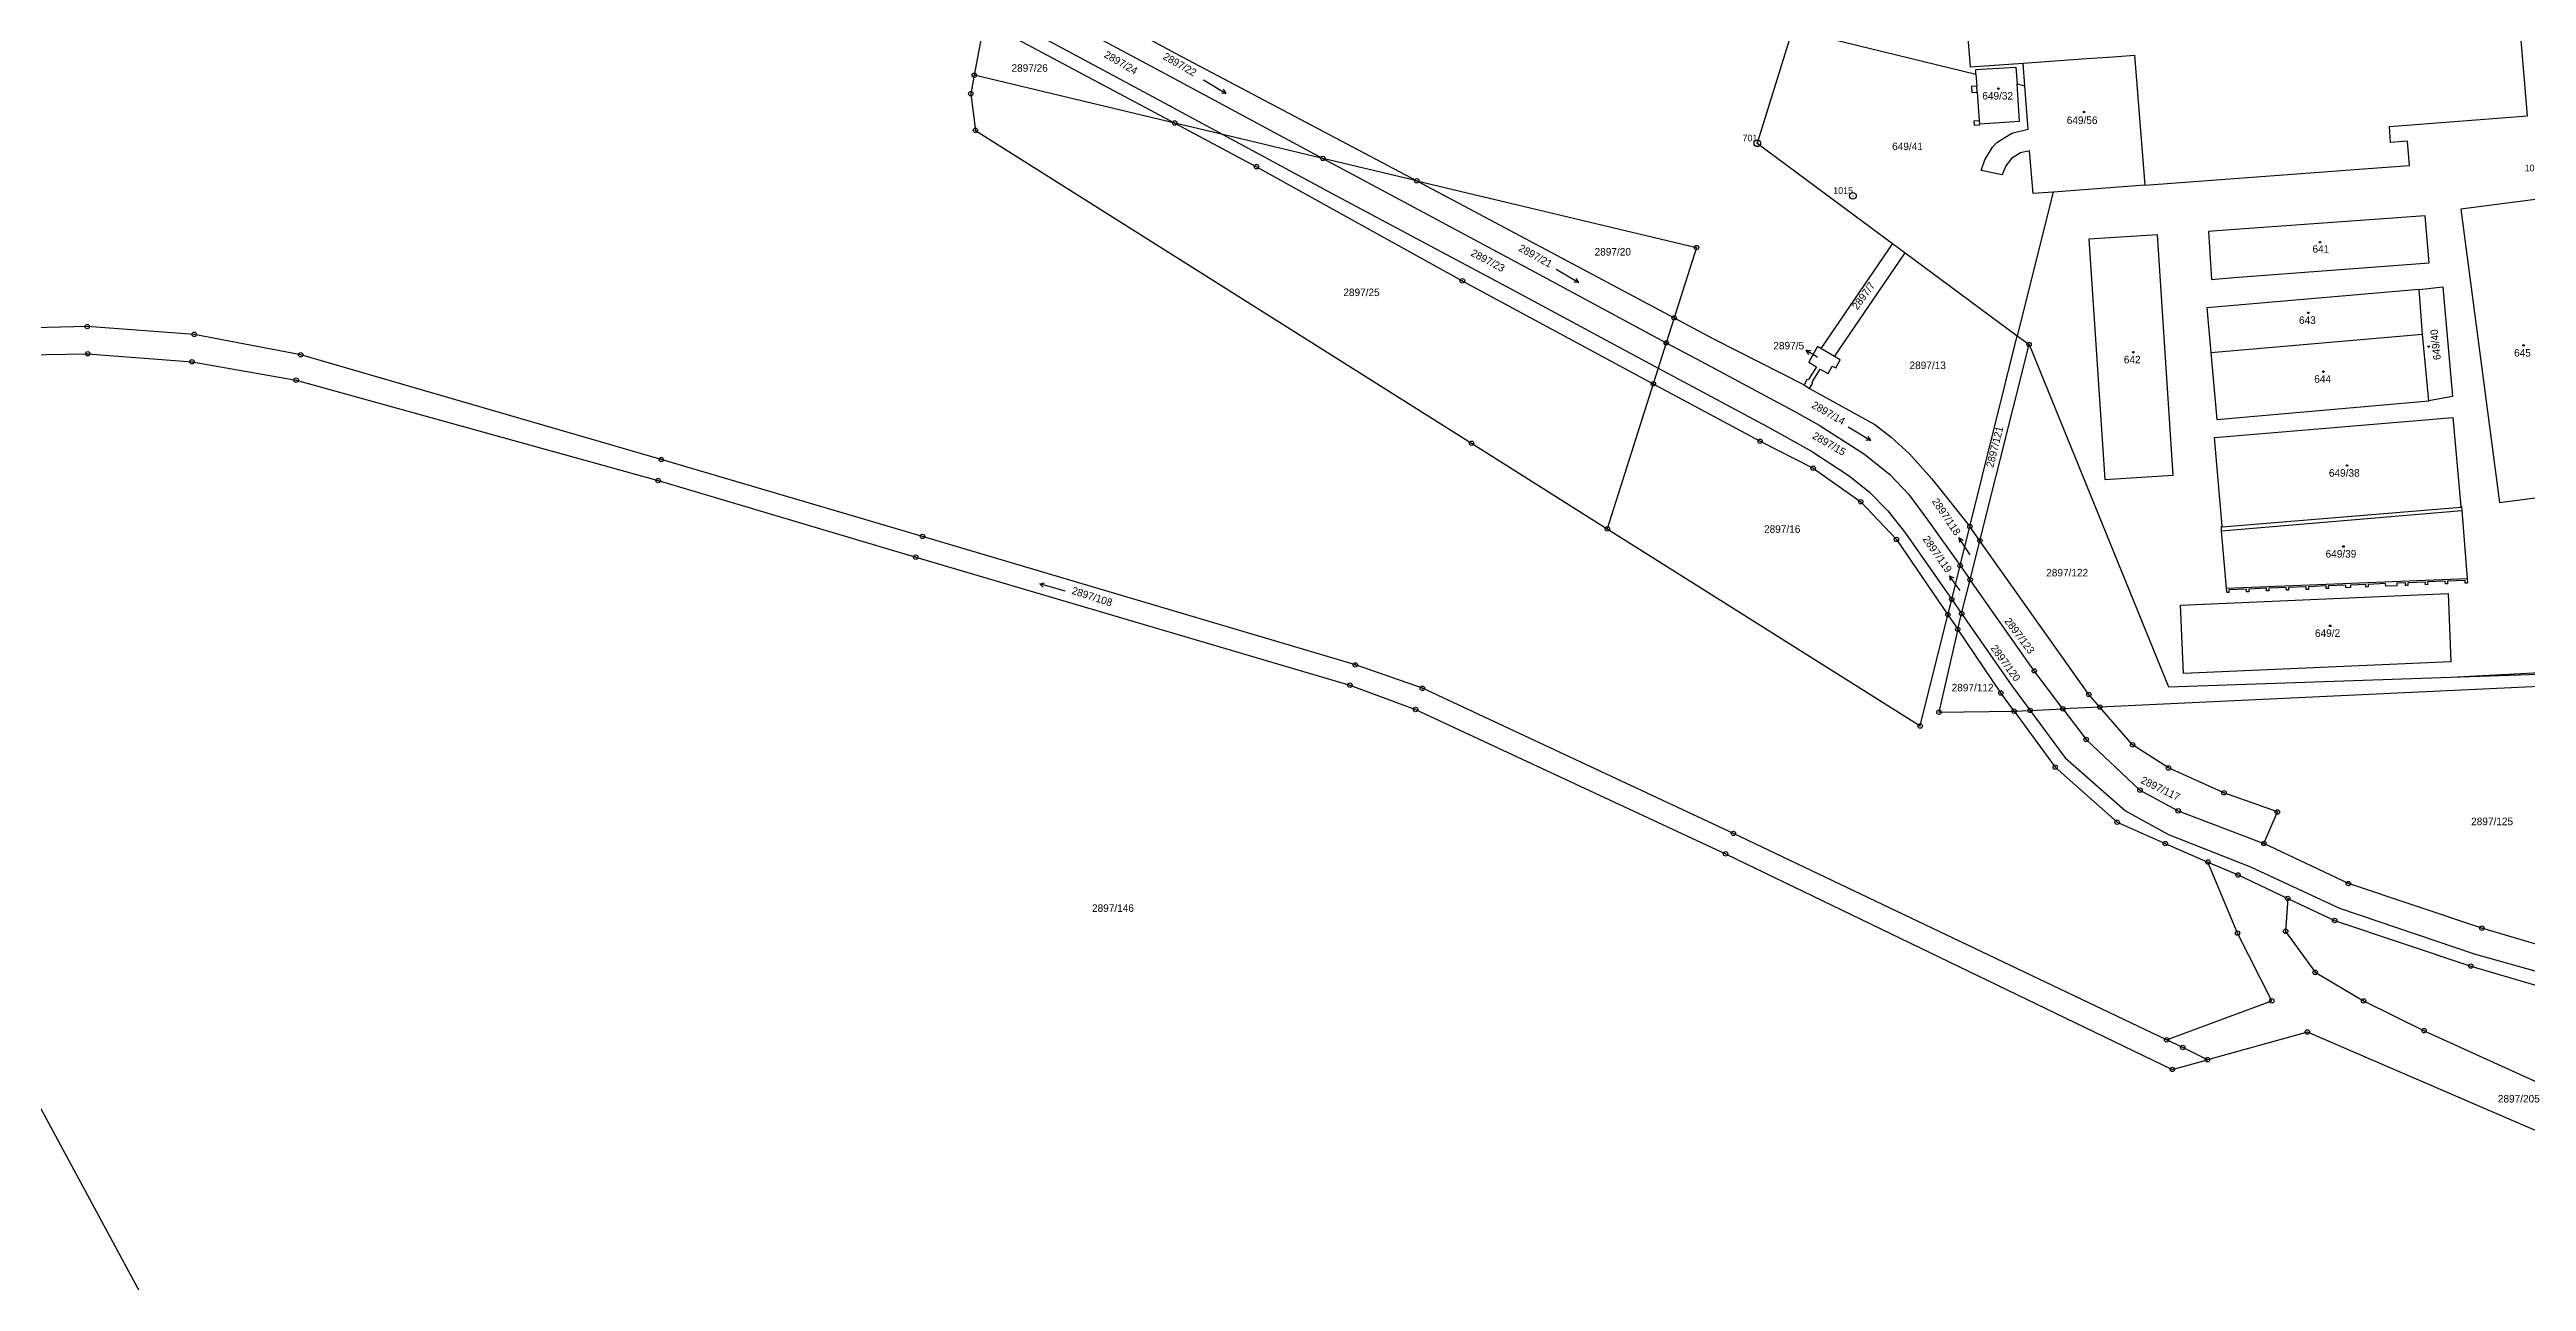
# Model space of a CAD drawing. Extents: x -784124 to -780570, y -980818 to -976926.
# Drawn here: x -782748 to -782188, y -980265 to -979986 of the extents above; entities that cross this region are included whole.
import ezdxf
from ezdxf.enums import TextEntityAlignment as Align

# ---------------------------------------------------------------- set-up
doc = ezdxf.new("R2010")
doc.units = 0
doc.header["$LTSCALE"] = 3.138375
doc.header["$MEASUREMENT"] = 0
for name, color, linetype in [('101', 1, 'CONTINUOUS'), ('1016', 1, 'CONTINUOUS'), ('1029', 1, 'CONTINUOUS'), ('105', 1, 'CONTINUOUS'), ('18', 1, 'CONTINUOUS'), ('21800', 1, 'CONTINUOUS'), ('21900', 1, 'CONTINUOUS'), ('404', 1, 'CONTINUOUS'), ('802', 1, 'CONTINUOUS')]:
    doc.layers.add(name, color=color, linetype=linetype)

# ---------------------------------------------------------------- blocks, each defined once
blk = doc.blocks.new('4_02$0')
at = {"layer": '404', "color": 255, "linetype": 'Continuous'}
blk.add_circle((-0.01, 0), 0.175, dxfattribs=at)
blk = doc.blocks.new('1029$1')
at = {"layer": '1029', "color": 6, "linetype": 'Continuous'}
for p, q in [((0, 3), (-0.5, 2)), ((0, 0), (0, 3)), ((0, 3), (0.5, 2))]:
    blk.add_line(p, q, dxfattribs=at)
blk = doc.blocks.new('8_02$7')
at = {"layer": '802', "color": 255, "linetype": 'Continuous'}
for p, q in [((3.02, -0.01), (2.04, 0.49)), ((-2.98, -0.01), (3.02, -0.01)), ((3.02, -0.01), (2.04, -0.51))]:
    blk.add_line(p, q, dxfattribs=at)
blk = doc.blocks.new('1_01$18')
at = {"layer": '101', "color": 3, "linetype": 'Continuous'}
for radius in [0.75, 0.03]:
    blk.add_circle((0, 0), radius, dxfattribs=at)
blk = doc.blocks.new('1_05$19')
at = {"layer": '105', "color": 3, "linetype": 'Continuous'}
for radius in [0.5, 0.0303]:
    blk.add_circle((0, 0), radius, dxfattribs=at)

msp = doc.modelspace()

# ---------------------------------------------------------------- linework, layer by layer
at = {"layer": '1029', "color": 255, "linetype": 'Continuous'}
for p, q in [((-782347.9, -980056.07), (-782347.97, -980056.03)), ((-782313.38, -980100.78), (-782314.29, -980099.41)), ((-782315.63, -980108.83), (-782316.29, -980107.94))]:
    msp.add_line(p, q, dxfattribs=at)
at = {"layer": '21800', "color": 255, "linetype": 'Continuous'}
for p, q in [((-782533.04, -979978.45), (-782498.36, -979997.09)), ((-782311.78, -979996.1), (-782311.87, -979994.71)), ((-782498.36, -979997.09), (-782482.38, -980005.69)), ((-782482.38, -980005.69), (-782457.8, -980018.92)), ((-782311.34, -980002.58), (-782311.29, -980003.3)), ((-782457.8, -980018.92), (-782416.13, -980041.17)), ((-782416.13, -980041.17), (-782383.92, -980058.52)), ((-782383.92, -980058.52), (-782377.17, -980062.16)), ((-782377.17, -980062.16), (-782359.3, -980071.75)), ((-782359.3, -980071.75), (-782349.25, -980077.31)), ((-782349.25, -980077.31), (-782340.7, -980082.91)), ((-782340.7, -980082.91), (-782336.13, -980086.63)), ((-782336.13, -980086.63), (-782331.96, -980090.81)), ((-782331.96, -980090.81), (-782327.96, -980095.87)), ((-782256.48, -980095.34), (-782202.16, -980090.79)), ((-782327.96, -980095.87), (-782317.54, -980110.87)), ((-782255.39, -980108.34), (-782200.93, -980106.18)), ((-782317.54, -980110.87), (-782315.29, -980114.1)), ((-782315.29, -980114.1), (-782304.09, -980130.18)), ((-782304.09, -980130.18), (-782299.8, -980135.99)), ((-782299.8, -980135.99), (-782291.86, -980146.74)), ((-782291.86, -980146.74), (-782278.24, -980158.71)), ((-782278.24, -980158.71), (-782268.47, -980164.1)), ((-782268.47, -980164.1), (-782249.93, -980171.4)), ((-782249.93, -980171.4), (-782229.79, -980180.76)), ((-782229.79, -980180.76), (-782199.34, -980191.08)), ((-782199.34, -980191.08), (-782166.26, -980200.39))]:
    msp.add_line(p, q, dxfattribs=at)
at = {"layer": '21900', "color": 3, "linetype": 'Continuous'}
for p, q in [((-782536.26, -979979.46), (-782538.64, -979992.26)), ((-782353.59, -979981.91), (-782312.06, -979991.99)), ((-782301.37, -979989.5), (-782286.94, -979988.5)), ((-782493.3, -980003.08), (-782538.64, -979992.26)), ((-782313.37, -979990.34), (-782301.37, -979989.5)), ((-782302.76, -979994.24), (-782300.98, -979994.67)), ((-782300.98, -979994.67), (-782301.37, -979989.5)), ((-782438.56, -980016.15), (-782459.79, -980011.09)), ((-782273.84, -980017.15), (-782294.61, -980018.71)), ((-782294.61, -980018.71), (-782302.7, -980051.24)), ((-782330.92, -980030.34), (-782347.14, -980054.1)), ((-782344.08, -980055.9), (-782328.06, -980032.45)), ((-782330.92, -980030.34), (-782328.06, -980032.45)), ((-782328.06, -980032.45), (-782302.7, -980051.24)), ((-782211.08, -980050.87), (-782211.81, -980040.73)), ((-782380.32, -980047.19), (-782382.11, -980052.81)), ((-782258.93, -980055.02), (-782211.08, -980050.87)), ((-782209.62, -980065.92), (-782211.08, -980050.87)), ((-782344.08, -980055.9), (-782347.14, -980054.1)), ((-782313.43, -980094.39), (-782302.7, -980051.24)), ((-782311.16, -980097.6), (-782300.04, -980053.21)), ((-782302.7, -980051.24), (-782300.04, -980053.21)), ((-782258.93, -980055.02), (-782257.58, -980070.18)), ((-782385.04, -980062.07), (-782395.44, -980094.91)), ((-782350.95, -980062.3), (-782349.69, -980063.12)), ((-782257.58, -980070.18), (-782209.62, -980065.92)), ((-782204.23, -980064.98), (-782209.62, -980065.92)), ((-782322.12, -980083.53), (-782313.43, -980094.39)), ((-782315.63, -980103.23), (-782313.43, -980094.39)), ((-782311.16, -980097.6), (-782313.43, -980094.39)), ((-782313.37, -980106.44), (-782311.16, -980097.6)), ((-782315.63, -980103.23), (-782313.37, -980106.44)), ((-782318.4, -980114.35), (-782316.18, -980117.64)), ((-782284.03, -980135.24), (-782292.38, -980135.64))]:
    msp.add_line(p, q, dxfattribs=at)
for points in [[(-782235.98, -980411.55), (-782408.96, -980361.49), (-782581.78, -980311.47), (-782726.27, -980269.65), (-782797.54, -980137.66), (-782868.81, -980005.65), (-782920.88, -979909.21)], [(-782533.2, -979963.36), (-782531.67, -979965.29), (-782529.25, -979967.48), (-782527.4, -979968.68), (-782493.07, -979987.34), (-782451.65, -980009.19), (-782438.56, -980016.15)], [(-782533.29, -979970.89), (-782529.54, -979973.59), (-782495.39, -979991.98), (-782459.79, -980011.09)], [(-782281.82, -979969.1), (-782314.86, -979971.47), (-782313.37, -979990.34)], [(-782536.26, -979979.46), (-782531.19, -979982.86), (-782493.3, -980003.08)], [(-782353.59, -979981.91), (-782361.51, -980007.67), (-782330.92, -980030.34)], [(-782273.84, -980017.15), (-782228.4, -980013.73), (-782224.39, -980013.48), (-782213.96, -980012.67), (-782214.44, -980007.17), (-782218.32, -980007.47), (-782218.49, -980003.87), (-782187.28, -980001.49), (-782188.82, -979983.52), (-782181.17, -979982.9), (-782181.63, -979978.71), (-782180.57, -979978.59)], [(-782286.94, -979988.5), (-782281.13, -979988.1), (-782276.21, -979987.71), (-782273.84, -980017.15)], [(-782538.64, -979992.26), (-782539.42, -979996.45), (-782538.38, -980004.74), (-782426.15, -980075.54), (-782395.44, -980094.91)], [(-782312.06, -979991.99), (-782311.87, -979994.71), (-782313.07, -979994.79), (-782312.98, -979996.18), (-782311.78, -979996.1), (-782311.34, -980002.58), (-782312.54, -980002.66), (-782312.48, -980003.58), (-782311.28, -980003.5), (-782311.29, -980003.3), (-782302.21, -980002.69), (-782302.76, -979994.24)], [(-782312.06, -979991.99), (-782312.12, -979991), (-782303.01, -979990.41), (-782302.76, -979994.24)], [(-782294.61, -980018.71), (-782299.15, -980019.05), (-782299.96, -980009.34), (-782301.99, -980009.85), (-782303.98, -980011.07), (-782305.29, -980012.79), (-782306.1, -980014.81), (-782310.89, -980013.84), (-782310.08, -980011.42), (-782308.28, -980008.52), (-782307.3, -980007.51), (-782303.92, -980005.37), (-782300.25, -980004.48), (-782300.98, -979994.67)], [(-782459.79, -980011.09), (-782482.38, -980005.69), (-782493.3, -980003.08)], [(-782493.3, -980003.08), (-782474.8, -980012.96), (-782428.24, -980038.79), (-782385.04, -980062.07)], [(-782459.79, -980011.09), (-782454, -980014.19), (-782412.86, -980036.26), (-782382.11, -980052.81)], [(-782438.56, -980016.15), (-782375.28, -980031.26), (-782380.32, -980047.19)], [(-782438.56, -980016.15), (-782410.5, -980031.08), (-782380.32, -980047.19)], [(-782183.74, -980020.16), (-782202.36, -980022.61), (-782193.61, -980088.93), (-782175.18, -980086.54), (-782183.74, -980020.16)], [(-782286.52, -980029.39), (-782282.92, -980083.74), (-782267.41, -980082.77), (-782271.02, -980028.39), (-782286.52, -980029.39)], [(-782254.47, -980027.26), (-782259.49, -980027.64), (-782258.77, -980038.45), (-782253.7, -980038.04)], [(-782253.7, -980038.04), (-782209.56, -980034.73), (-782210.48, -980024.08), (-782254.47, -980027.26)], [(-782211.81, -980040.73), (-782259.83, -980044.9), (-782258.93, -980055.02)], [(-782211.81, -980040.73), (-782206.48, -980040.14), (-782204.23, -980064.98)], [(-782268.92, -980210.54), (-782366.92, -980163.82), (-782437.28, -980131), (-782452.44, -980125.71), (-782550.36, -980096.62), (-782609.45, -980079.24), (-782691.01, -980055.52), (-782715.09, -980050.9), (-782739.29, -980049.15), (-782754.38, -980049.48)], [(-782380.32, -980047.19), (-782371.42, -980051.94), (-782350.95, -980062.3)], [(-782753.3, -980055.53), (-782739.18, -980055.28), (-782715.59, -980057.09), (-782692.04, -980061.27), (-782610.15, -980084), (-782551.87, -980101.32), (-782453.66, -980130.29), (-782438.82, -980135.79), (-782368.7, -980168.45), (-782267.64, -980217.23), (-782259.68, -980215.03)], [(-782382.11, -980052.81), (-782383.92, -980058.52), (-782385.04, -980062.07)], [(-782382.11, -980052.81), (-782374.17, -980057.08), (-782356.57, -980066.47), (-782353, -980068.38), (-782347.51, -980071.46), (-782337.28, -980078.03), (-782331.54, -980082.65), (-782327.22, -980087.11), (-782323.02, -980092.85), (-782315.63, -980103.23)], [(-782347.14, -980054.1), (-782347.89, -980053.66), (-782349.89, -980057.21), (-782348.16, -980058.25), (-782349.96, -980061.12), (-782350.31, -980061.22), (-782350.95, -980062.3)], [(-782349.69, -980063.12), (-782349.02, -980062.04), (-782349.06, -980061.58), (-782347.28, -980058.79), (-782345.52, -980059.79), (-782344.59, -980058.08), (-782343.78, -980058.46), (-782342.75, -980056.68), (-782344.08, -980055.9)], [(-782300.04, -980053.21), (-782298.49, -980056.87), (-782268.53, -980130.65), (-782204.6, -980128.45)], [(-782385.04, -980062.07), (-782360.88, -980075.09), (-782348.88, -980081.2), (-782338.12, -980088.78), (-782330.03, -980097.31), (-782318.4, -980114.35)], [(-782349.69, -980063.12), (-782334.95, -980071.3), (-782331.25, -980074.14), (-782327.06, -980077.96), (-782322.12, -980083.53)], [(-782256.39, -980094.34), (-782258.12, -980074.23), (-782204.17, -980069.73), (-782202.39, -980089.86)], [(-782202.39, -980089.86), (-782202.24, -980089.84), (-782202.16, -980090.79), (-782200.93, -980106.18), (-782200.88, -980107.18), (-782201.37, -980107.2), (-782201.39, -980106.6), (-782205.38, -980106.76), (-782205.36, -980107.36), (-782205.87, -980107.38), (-782205.89, -980106.78), (-782209.88, -980106.93), (-782209.85, -980107.53), (-782210.35, -980107.55), (-782210.38, -980106.95), (-782214.37, -980107.11), (-782214.35, -980107.71), (-782214.86, -980107.73), (-782214.88, -980107.13), (-782216.88, -980107.21), (-782216.86, -980107.81), (-782219.37, -980107.91), (-782219.39, -980107.31), (-782223.37, -980107.47), (-782223.34, -980108.07), (-782223.84, -980108.09), (-782223.87, -980107.49), (-782227.33, -980107.62), (-782227.31, -980108.22), (-782228.36, -980108.26), (-782228.38, -980107.66), (-782232.35, -980107.82), (-782232.33, -980108.42), (-782232.84, -980108.44), (-782232.86, -980107.84), (-782236.86, -980108), (-782236.83, -980108.6), (-782237.33, -980108.62), (-782237.36, -980108.02), (-782241.35, -980108.18), (-782241.33, -980108.78), (-782241.83, -980108.8), (-782241.85, -980108.2), (-782245.84, -980108.35), (-782245.82, -980108.95), (-782246.34, -980108.97), (-782246.36, -980108.37), (-782250.34, -980108.53), (-782250.31, -980109.13), (-782250.83, -980109.15), (-782250.86, -980108.55), (-782254.85, -980108.71), (-782254.83, -980109.31), (-782255.33, -980109.33), (-782255.39, -980108.34), (-782256.48, -980095.34), (-782256.54, -980094.35), (-782256.39, -980094.34)], [(-782256.39, -980094.34), (-782256.38, -980094.46), (-782202.38, -980090.03), (-782202.39, -980089.86)], [(-782395.44, -980094.91), (-782324.68, -980139.52), (-782318.4, -980114.35)], [(-782284.03, -980135.24), (-782286.52, -980132.37), (-782311.16, -980097.6)], [(-782318.4, -980114.35), (-782317.54, -980110.87), (-782315.63, -980103.23)], [(-782316.18, -980117.64), (-782315.29, -980114.1), (-782313.37, -980106.44)], [(-782292.38, -980135.64), (-782298.87, -980127.06), (-782313.37, -980106.44)], [(-782204.6, -980125.02), (-782265.1, -980127.64), (-782265.78, -980112.16), (-782205.27, -980109.53), (-782204.6, -980125.02)], [(-782316.18, -980117.64), (-782320.43, -980136.39), (-782303.43, -980136.16)], [(-782303.43, -980136.16), (-782306.45, -980132.05), (-782316.18, -980117.64)], [(-782204.6, -980128.45), (-782178.77, -980127.08), (-782176.28, -980127.2), (-782173.39, -980128.07), (-782170.76, -980129.38), (-782168.32, -980131.01), (-782166.05, -980132.93), (-782165.36, -980134.01)], [(-782204.6, -980128.45), (-782176.02, -980127.47), (-782166.1, -980133.32), (-782165.36, -980134.01)], [(-782147.91, -980159.62), (-782163.91, -980157.62), (-782165.21, -980149.15), (-782172.49, -980135.9), (-782178.2, -980130.25), (-782284.03, -980135.24)], [(-782303.43, -980136.16), (-782299.8, -980135.99), (-782292.38, -980135.64)], [(-782303.43, -980136.16), (-782294.11, -980148.83), (-782280.11, -980161.3), (-782269.22, -980166.14), (-782259.58, -980170.3)], [(-782292.38, -980135.64), (-782287.14, -980142.56), (-782274.95, -980154.05), (-782266.31, -980158.72), (-782246.92, -980166.1)], [(-782246.92, -980166.1), (-782243.88, -980158.98), (-782255.95, -980154.65), (-782268.5, -980149.02), (-782276.62, -980143.78), (-782284.03, -980135.24)], [(-782081.31, -980240.42), (-782110.84, -980218.85), (-782132.36, -980207.49), (-782146.99, -980200.4), (-782164.72, -980195.01), (-782197.61, -980185.28), (-782227.82, -980175.19), (-782246.92, -980166.1)], [(-782268.92, -980210.54), (-782245.14, -980201.71), (-782252.87, -980186.39), (-782259.58, -980170.3)], [(-782259.58, -980170.3), (-782252.77, -980173.24), (-782241.54, -980178.53)], [(-782241.54, -980178.53), (-782242, -980185.99), (-782235.33, -980195.26), (-782224.38, -980201.73), (-782210.69, -980208.47), (-782166.04, -980228.78), (-782127.24, -980246.68), (-782090.63, -980263.8), (-782084.75, -980271.4), (-782095.29, -980278.52), (-782103.31, -980275.75), (-782106.64, -980266.3), (-782171.68, -980237.03), (-782237.09, -980208.77), (-782259.68, -980215.03)], [(-782241.54, -980178.53), (-782230.92, -980183.53), (-782200.12, -980193.85), (-782166.93, -980203.59), (-782150.17, -980209.72), (-782136.8, -980216.03), (-782117.24, -980226.51), (-782075.55, -980254.38), (-782055.82, -980265.12)], [(-782259.68, -980215.03), (-782265.27, -980212.28), (-782268.92, -980210.54)]]:
    msp.add_lwpolyline(points, dxfattribs=at)

# ---------------------------------------------------------------- block references
at = {"layer": '101', "color": 0, "linetype": 'ByBlock'}
for p in [(-782361.51, -980007.67), (-782339.88, -980019.55)]:
    msp.add_blockref('1_01$18', p, dxfattribs=at)
at = {"layer": '1029', "color": 0, "linetype": 'ByBlock'}
for p, rotation in [((-782347.97, -980056.03), 59), ((-782314.29, -980099.41), 33), ((-782316.29, -980107.94), 36)]:
    msp.add_blockref('1029$1', p, dxfattribs=dict(at, rotation=rotation))
at = {"layer": '105', "color": 0, "linetype": 'ByBlock'}
for p in [(-782538.64, -979992.26), (-782539.42, -979996.45), (-782538.38, -980004.74), (-782493.3, -980003.08), (-782459.79, -980011.09), (-782474.8, -980012.96), (-782438.56, -980016.15), (-782375.28, -980031.26), (-782428.24, -980038.79), (-782739.29, -980049.15), (-782715.09, -980050.9), (-782380.32, -980047.19), (-782739.18, -980055.28), (-782691.01, -980055.52), (-782382.11, -980052.81), (-782300.04, -980053.21), (-782715.59, -980057.09), (-782692.04, -980061.27), (-782385.04, -980062.07), (-782609.45, -980079.24), (-782426.15, -980075.54), (-782360.88, -980075.09), (-782610.15, -980084), (-782348.88, -980081.2), (-782338.12, -980088.78), (-782395.44, -980094.91), (-782313.43, -980094.39), (-782551.87, -980101.32), (-782550.36, -980096.62), (-782330.03, -980097.31), (-782311.16, -980097.6), (-782315.63, -980103.23), (-782313.37, -980106.44), (-782317.54, -980110.87), (-782318.4, -980114.35), (-782316.18, -980117.64), (-782315.29, -980114.1), (-782452.44, -980125.71), (-782298.87, -980127.06), (-782453.66, -980130.29), (-782437.28, -980131), (-782306.45, -980132.05), (-782286.52, -980132.37), (-782284.03, -980135.24), (-782438.82, -980135.79), (-782324.68, -980139.52), (-782320.43, -980136.39), (-782303.43, -980136.16), (-782299.8, -980135.99), (-782292.38, -980135.64), (-782287.14, -980142.56), (-782276.62, -980143.78), (-782294.11, -980148.83), (-782268.5, -980149.02), (-782274.95, -980154.05), (-782255.95, -980154.65), (-782280.11, -980161.3), (-782266.31, -980158.72), (-782243.88, -980158.98), (-782368.7, -980168.45), (-782366.92, -980163.82), (-782269.22, -980166.14), (-782246.92, -980166.1), (-782259.58, -980170.3), (-782252.77, -980173.24), (-782241.54, -980178.53), (-782227.82, -980175.19), (-782230.92, -980183.53), (-782197.61, -980185.28), (-782252.87, -980186.39), (-782242, -980185.99), (-782235.33, -980195.26), (-782200.12, -980193.85), (-782245.14, -980201.71), (-782224.38, -980201.73), (-782268.92, -980210.54), (-782265.27, -980212.28), (-782237.09, -980208.77), (-782210.69, -980208.47), (-782267.64, -980217.23), (-782259.68, -980215.03)]:
    msp.add_blockref('1_05$19', p, dxfattribs=at)
at = {"layer": '404', "color": 0, "linetype": 'ByBlock'}
for p in [(-782306.96, -979995.3), (-782287.6, -980000.6), (-782234.23, -980030.05), (-782236.84, -980046.02), (-782276.47, -980054.93), (-782209.63, -980053.66), (-782188.2, -980053.41), (-782233.45, -980059.33), (-782228.13, -980080.58), (-782228.9, -980098.91), (-782231.92, -980116.85)]:
    msp.add_blockref('4_02$0', p, dxfattribs=at)
at = {"layer": '802', "color": 0, "linetype": 'ByBlock'}
for p, rotation in [((-782484.23, -979994.82), 329), ((-782404.46, -980037.64), 329), ((-782338.42, -980073.35), 329), ((-782520.94, -980108.2), 164)]:
    msp.add_blockref('8_02$7', p, dxfattribs=dict(at, rotation=rotation))

# ---------------------------------------------------------------- texts
at = {"layer": '1016', "color": 174, "linetype": 'Continuous'}
for s, p in [('701', (-782361.51, -980007.67)), ('1014', (-782183.47, -980014.47)), ('1015', (-782339.88, -980019.55))]:
    msp.add_text(s, height=1.5, dxfattribs=at).set_placement(p, align=Align.BOTTOM_RIGHT)
at = {"layer": '18', "color": 255, "linetype": 'Continuous'}
for s, rotation, p in [('2897/24', 330, (-782509.71, -979988.53)), ('2897/22', 330, (-782496.38, -979988.94)), ('2897/23', 332, (-782426.72, -980033.46)), ('2897/21', 331, (-782415.93, -980032.34)), ('2897/7', 54, (-782338.46, -980045.79)), ('649/40', 96, (-782206.38, -980056.56)), ('2897/14', 330, (-782349.65, -980067.81)), ('2897/15', 330, (-782349.5, -980074.79)), ('2897/121', 76, (-782307.65, -980081.29)), ('2897/108', 342, (-782516.91, -980110.06)), ('2897/123', 307, (-782306.12, -980116.12)), ('2897/120', 306, (-782309.23, -980122.24)), ('2897/117', 334, (-782275.16, -980152.81))]:
    msp.add_text(s, height=1.7, rotation=rotation, dxfattribs=at).set_placement(p, align=Align.BOTTOM_LEFT)
for s, p in [('2897/26', (-782530.22, -979991.99)), ('649/41', (-782331.01, -980009.73)), ('2897/20', (-782398.32, -980033.58)), ('641', (-782235.93, -980032.94)), ('2897/25', (-782455.15, -980042.75)), ('643', (-782238.99, -980049.05)), ('642', (-782278.61, -980057.96)), ('645', (-782190.32, -980056.44)), ('2897/13', (-782327.08, -980059.27)), ('644', (-782235.53, -980062.36)), ('649/38', (-782232.22, -980083.61)), ('2897/16', (-782359.99, -980096.32)), ('649/39', (-782232.97, -980101.93)), ('649/2', (-782235.37, -980119.87)), ('2897/112', (-782317.56, -980132.2)), ('2897/125', (-782200.04, -980162.48))]:
    msp.add_text(s, height=1.7, dxfattribs=at).set_placement(p, align=Align.BOTTOM_LEFT)
for s, p in [('649/32', (-782307.14, -979998.28)), ('649/56', (-782288.04, -980003.81)), ('2897/122', (-782291.42, -980106.18)), ('2897/146', (-782507.27, -980182.09)), ('2897/205', (-782189.26, -980225.22))]:
    msp.add_text(s, height=1.7, dxfattribs=at).set_placement(p, align=Align.BOTTOM_CENTER)
msp.add_text('2897/5', height=1.7, dxfattribs=at).set_placement((-782350.93, -980054.82), align=Align.BOTTOM_RIGHT)
for s, rotation, p in [('2897/118', 304, (-782317.22, -980096.84)), ('2897/119', 305, (-782319.17, -980105.31))]:
    msp.add_text(s, height=1.7, rotation=rotation, dxfattribs=at).set_placement(p, align=Align.BOTTOM_RIGHT)

doc.saveas('drawing.dxf')
